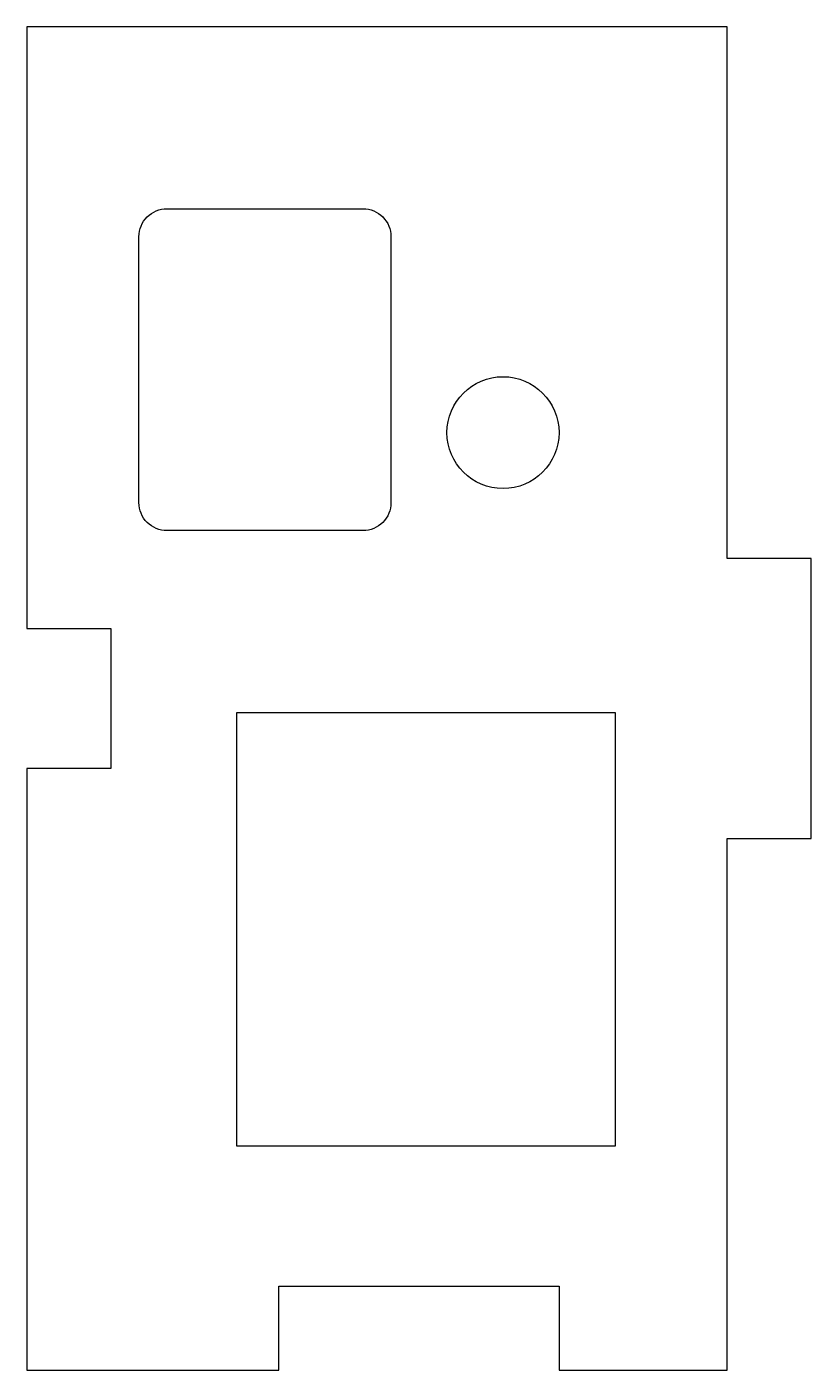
# Model space of a CAD drawing. Header units: millimetres. Extents: x -25.7 to 2.3, y -3 to 45.
import ezdxf

# ---------------------------------------------------------------- set-up
doc = ezdxf.new("R2010")
doc.units = ezdxf.units.MM

msp = doc.modelspace()

# ---------------------------------------------------------------- linework, layer by layer
for points in [[(-22.749, 18.5), (-25.749, 18.5), (-25.749, -3), (-16.749, -3), (-16.749, 0), (-6.749, 0), (-6.749, -3), (-0.749, -3), (-0.749, 16), (2.251, 16), (2.251, 26), (-0.749, 26), (-0.749, 45), (-25.749, 45), (-25.749, 23.5), (-22.749, 23.5)], [(-18.249, 20.5), (-4.749, 20.5), (-4.749, 5), (-18.249, 5)]]:
    msp.add_lwpolyline(points, close=True)
msp.add_lwpolyline([(-20.749, 27, -0.414214), (-21.749, 28), (-21.749, 37.5, -0.414214), (-20.749, 38.5), (-13.749, 38.5, -0.414214), (-12.749, 37.5), (-12.749, 28, -0.414214), (-13.749, 27)], format="xyb", close=True)
msp.add_circle((-8.749, 30.5), 2)

doc.saveas('drawing.dxf')
